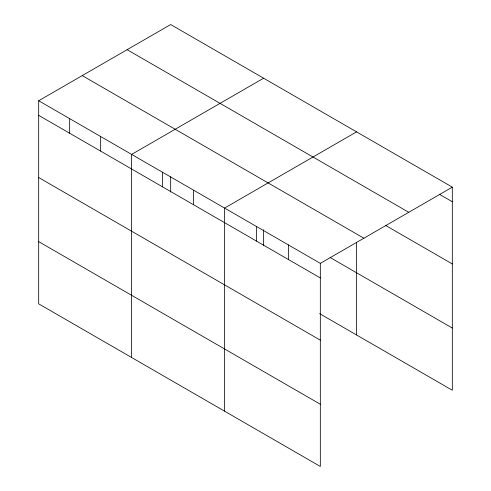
<?xml version="1.0" encoding="UTF-8"?>
<svg xmlns="http://www.w3.org/2000/svg" width="491" height="491" viewBox="0 0 491 491"><rect width="100%" height="100%" fill="white"/><g stroke="black" fill="none" stroke-linecap="round" stroke-linejoin="round"><path stroke-width="0.74" d="M38.685 100.753L320.322 263.354L320.322 466.45L38.685 303.849L38.685 100.753L170.678 24.55L452.315 187.151L452.315 390.247L319.647 313.651M263.618 78.21L131.625 154.413L131.625 357.503M356.558 131.87L224.565 208.074L224.565 411.163M320.322 263.354L452.315 187.151M439.285 194.221L452.315 201.74M127.12 49.695L408.757 212.302M385.871 225.59L452.315 263.949M82.243 75.608L363.88 238.209M330.191 257.536L452.315 328.037M38.685 115.342L320.322 277.943M38.685 177.552L320.322 340.153M38.685 241.64L320.322 404.246M356.558 242.235L356.558 334.96M288.407 244.929L288.407 259.518M263.618 229.714L263.618 245.647M256.486 226.498L256.486 241.087M193.589 190.183L193.589 204.772M170.678 176.815L170.678 191.987M162.607 172.298L162.607 186.887M100.649 136.529L100.649 151.118M69.667 118.638L69.667 133.227"/></g></svg>
